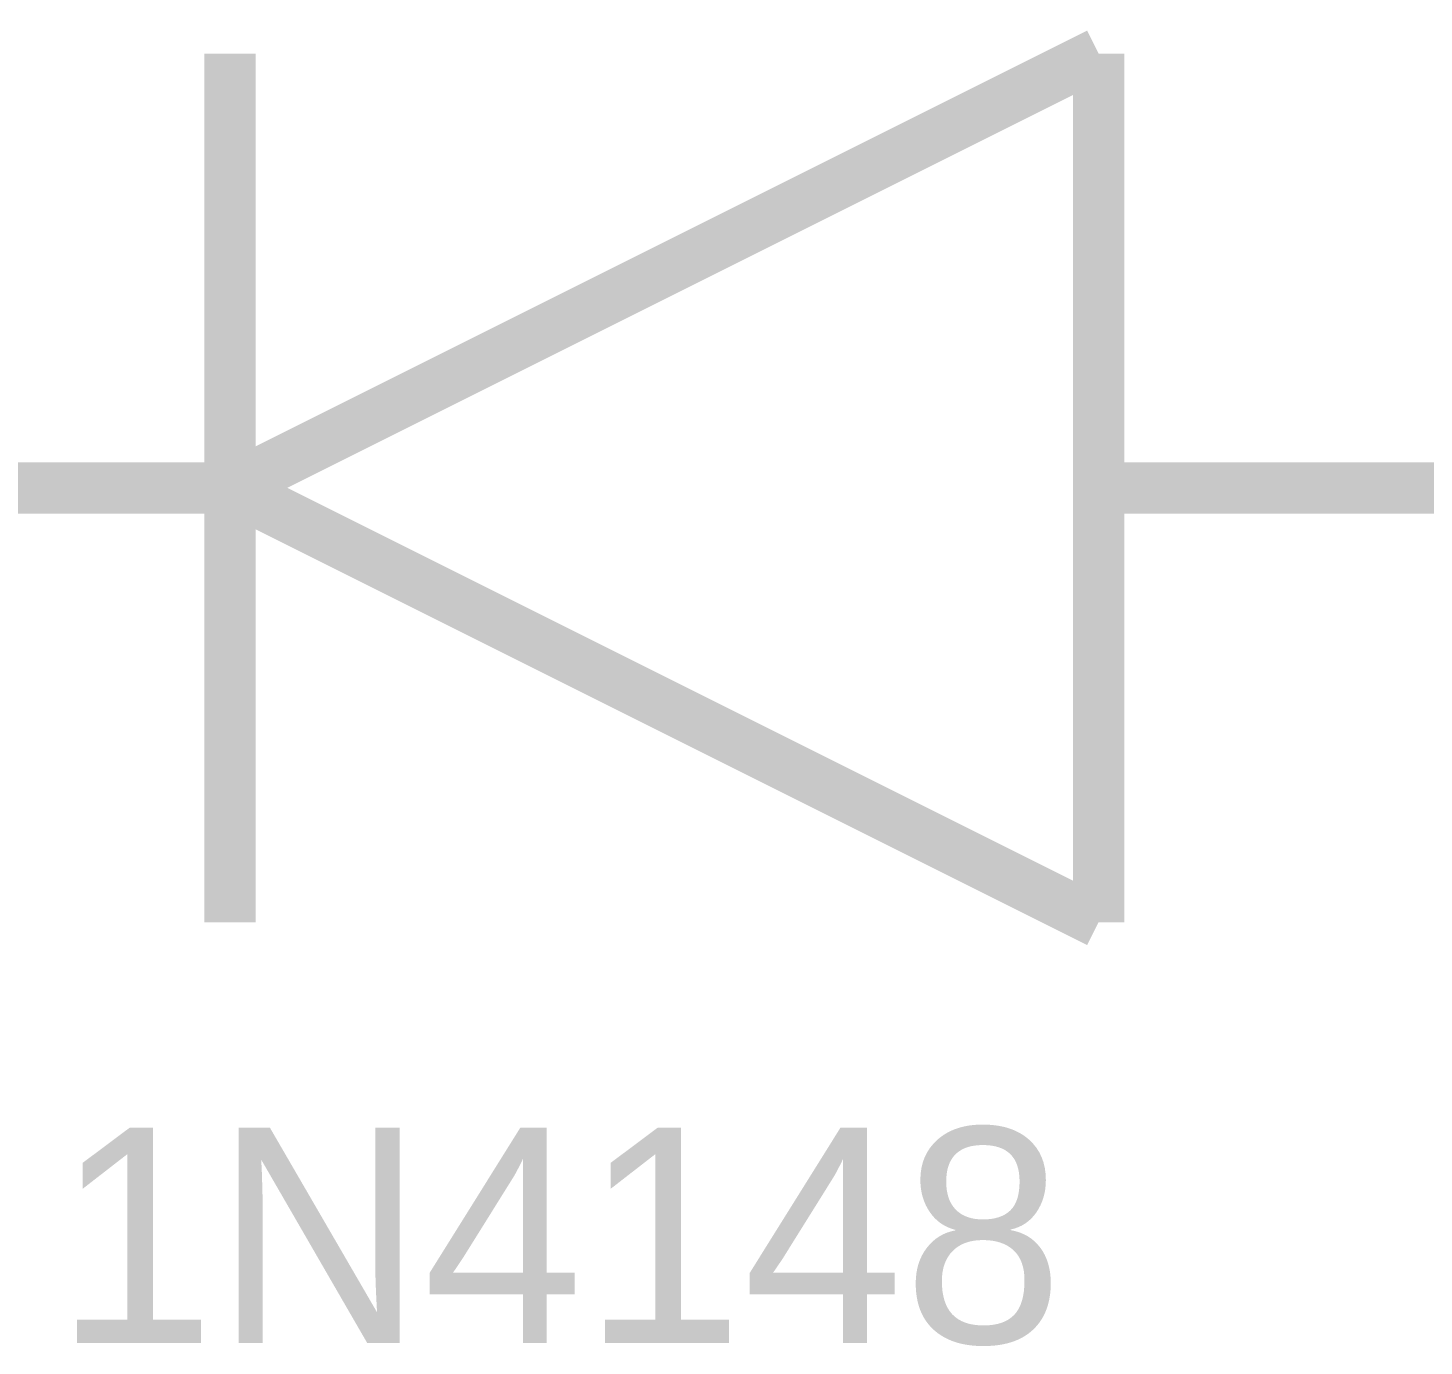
# Model space of a CAD drawing. Header units: inches. Extents: x 0 to 432, y 0 to 280.
# Drawn here: x 161.38 to 169.54, y 121.98 to 129.69 of the extents above; entities that cross this region are included whole.
import ezdxf

# ---------------------------------------------------------------- set-up
doc = ezdxf.new("R2010")
doc.units = ezdxf.units.IN
doc.layers.add('Sheet', color=255, linetype='Continuous')

msp = doc.modelspace()

# ---------------------------------------------------------------- linework, layer by layer
at = {"layer": 'Sheet'}
for points in [[(162.5652, 124.461, 0.2997, 0.2997, 0), (162.5652, 129.5369, 0.2997, 0.2997, 0)], [(167.6415, 129.5369, 0.2997, 0.2997, 0), (162.5652, 126.999, 0.2997, 0.2997, 0)], [(167.6415, 124.461, 0.2997, 0.2997, 0), (167.6415, 129.5369, 0.2997, 0.2997, 0)], [(162.5652, 126.999, 0.2997, 0.2997, 0), (157.4889, 126.999, 0.2997, 0.2997, 0)], [(162.5652, 126.999, 0.2997, 0.2997, 0), (161.8015, 126.999, 0.2997, 0.2997, 0)], [(167.6415, 124.461, 0.2997, 0.2997, 0), (162.5652, 126.999, 0.2997, 0.2997, 0)], [(167.6415, 126.999, 0.2997, 0.2997, 0), (172.729, 126.999, 0.2997, 0.2997, 0)], [(167.6415, 126.999, 0.2997, 0.2997, 0), (168.4051, 126.999, 0.2997, 0.2997, 0)]]:
    msp.add_lwpolyline(points, format="xyseb", dxfattribs=at)

# ---------------------------------------------------------------- texts
msp.add_text('1N4148', height=1.25775, dxfattribs=at).set_placement((161.5432, 122.0017))

doc.saveas('drawing.dxf')
